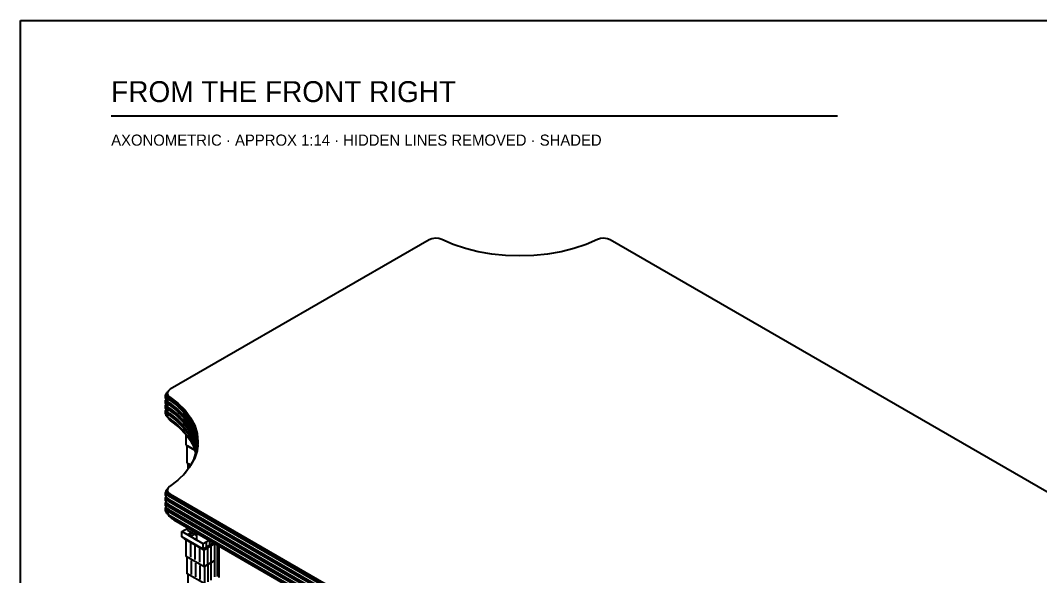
# Model space of a CAD drawing. Header units: inches. Extents: x 0.3 to 16.2, y 0.3 to 11.4.
# Drawn here: x 0.315 to 4.735, y 8.97 to 11.378 of the extents above; entities that cross this region are included whole.
import ezdxf

# ---------------------------------------------------------------- set-up
doc = ezdxf.new("R2010")
doc.units = ezdxf.units.IN
doc.header["$LTSCALE"] = 0.009843
doc.header["$MEASUREMENT"] = 0
doc.layers.add('GEOMETRY', color=7, linetype='Continuous')
doc.layers.add('TEXT', color=7, linetype='Continuous')

msp = doc.modelspace()

# ---------------------------------------------------------------- linework, layer by layer
at = {"layer": 'GEOMETRY'}
for p, q in [((0.7087, 10.9646), (3.8583, 10.9646)), ((2.0996, 10.4311), (2.087, 10.4264)), ((2.1146, 10.4331), (2.0996, 10.4311)), ((2.1295, 10.4319), (2.1146, 10.4331)), ((2.1429, 10.4276), (2.1295, 10.4319)), ((2.8307, 10.4319), (2.8173, 10.4276)), ((2.8457, 10.4331), (2.8307, 10.4319)), ((2.8606, 10.4311), (2.8457, 10.4331)), ((2.8732, 10.4264), (2.8606, 10.4311)), ((2.087, 10.4264), (0.9638, 9.778)), ((2.1917, 10.4063), (2.1429, 10.4276)), ((2.2445, 10.3886), (2.1917, 10.4063)), ((2.3004, 10.3744), (2.2445, 10.3886)), ((2.7157, 10.3886), (2.6594, 10.3744)), ((2.7685, 10.4063), (2.7157, 10.3886)), ((2.8173, 10.4276), (2.7685, 10.4063)), ((7.6469, 7.6701), (2.8732, 10.4264)), ((2.3591, 10.3646), (2.3004, 10.3744)), ((2.4189, 10.3583), (2.3591, 10.3646)), ((2.4799, 10.3563), (2.4189, 10.3583)), ((2.5409, 10.3583), (2.4799, 10.3563)), ((2.6012, 10.3646), (2.5409, 10.3583)), ((2.6594, 10.3744), (2.6012, 10.3646)), ((0.9567, 9.7697), (0.948, 9.7622)), ((0.9551, 9.7705), (0.952, 9.7618)), ((0.9638, 9.778), (0.9551, 9.7705)), ((0.948, 9.7622), (0.9449, 9.7535)), ((0.9449, 9.7535), (0.9472, 9.7449)), ((0.9449, 9.7535), (0.9472, 9.7449)), ((0.9449, 9.7394), (0.9449, 9.7535)), ((0.948, 9.7398), (0.9449, 9.7311)), ((0.9449, 9.7394), (0.9472, 9.7307)), ((0.9449, 9.7311), (0.9472, 9.7224)), ((0.9449, 9.7311), (0.9472, 9.7224)), ((0.9449, 9.7169), (0.9449, 9.7311)), ((0.9472, 9.7307), (0.9472, 9.7449)), ((0.9472, 9.7449), (0.9547, 9.737)), ((0.9472, 9.7449), (0.9547, 9.737)), ((0.9472, 9.7307), (0.9547, 9.7232)), ((0.9539, 9.7445), (0.9504, 9.7417)), ((0.9524, 9.7602), (0.9512, 9.7579)), ((0.9512, 9.7579), (0.9535, 9.7488)), ((0.9512, 9.7579), (0.9535, 9.7488)), ((0.9512, 9.7535), (0.9512, 9.7579)), ((0.9512, 9.7535), (0.9535, 9.7449)), ((0.9547, 9.748), (0.9512, 9.7394)), ((0.9547, 9.7256), (0.9512, 9.7169)), ((0.952, 9.7618), (0.9539, 9.7531)), ((0.952, 9.7618), (0.9539, 9.7531)), ((0.952, 9.7579), (0.952, 9.7618)), ((0.952, 9.7579), (0.9539, 9.7488)), ((0.9547, 9.7437), (0.9528, 9.739)), ((0.9528, 9.7248), (0.9535, 9.7224)), ((0.9535, 9.7449), (0.9535, 9.7488)), ((0.9535, 9.7488), (0.961, 9.7413)), ((0.9535, 9.7488), (0.961, 9.7413)), ((0.9535, 9.7449), (0.961, 9.737)), ((0.9535, 9.7307), (0.9547, 9.7295)), ((0.9535, 9.7307), (0.9547, 9.7295)), ((0.9535, 9.7264), (0.9547, 9.7252)), ((0.9535, 9.7224), (0.9535, 9.7264)), ((0.9535, 9.7264), (0.9547, 9.7252)), ((0.9535, 9.7264), (0.9547, 9.7252)), ((0.9539, 9.7488), (0.9539, 9.7531)), ((0.9539, 9.7531), (0.9614, 9.7457)), ((0.9539, 9.7531), (0.9614, 9.7457)), ((0.9539, 9.7488), (0.9614, 9.7413)), ((0.9547, 9.737), (0.9917, 9.7091)), ((0.9547, 9.737), (0.9917, 9.7091)), ((0.9547, 9.7232), (0.9547, 9.737)), ((0.9567, 9.7472), (0.9559, 9.7465)), ((0.9571, 9.7457), (0.9567, 9.7457)), ((0.961, 9.7413), (0.9976, 9.713)), ((0.961, 9.7413), (0.9976, 9.713)), ((0.961, 9.737), (0.961, 9.7413)), ((0.961, 9.737), (0.9976, 9.7091)), ((0.9614, 9.7457), (0.9984, 9.7173)), ((0.9614, 9.7457), (0.9984, 9.7173)), ((0.9614, 9.7413), (0.9614, 9.7457)), ((0.9614, 9.7413), (0.9984, 9.713)), ((0.9634, 9.7327), (0.9618, 9.7315)), ((0.9654, 9.7339), (0.9634, 9.7327)), ((0.9685, 9.7315), (0.9634, 9.7287)), ((0.9685, 9.7315), (0.965, 9.7291)), ((0.9685, 9.7358), (0.9685, 9.7358)), ((0.9717, 9.7335), (0.9717, 9.7335)), ((0.972, 9.7335), (0.9717, 9.7331)), ((0.948, 9.7173), (0.9449, 9.7087)), ((0.9449, 9.7169), (0.9472, 9.7083)), ((0.9449, 9.7087), (0.9472, 9.7)), ((0.9449, 9.7087), (0.9472, 9.7)), ((0.9449, 9.6945), (0.9449, 9.7087)), ((0.948, 9.6949), (0.9449, 9.6862)), ((0.9449, 9.6945), (0.9472, 9.6858)), ((0.9449, 9.6862), (0.9472, 9.6772)), ((0.9449, 9.6862), (0.9472, 9.6772)), ((0.9449, 9.672), (0.9449, 9.6862)), ((0.9472, 9.7083), (0.9472, 9.7224)), ((0.9472, 9.7224), (0.9547, 9.7146)), ((0.9472, 9.7224), (0.9547, 9.7146)), ((0.9472, 9.7083), (0.9547, 9.7004)), ((0.9472, 9.6858), (0.9472, 9.7)), ((0.9472, 9.7), (0.9547, 9.6921)), ((0.9472, 9.7), (0.9547, 9.6921)), ((0.9472, 9.6858), (0.9547, 9.678)), ((0.9539, 9.722), (0.9504, 9.7189)), ((0.9539, 9.6996), (0.9504, 9.6965)), ((0.9547, 9.7031), (0.9512, 9.6945)), ((0.9547, 9.6807), (0.9512, 9.672)), ((0.9547, 9.7213), (0.9528, 9.7165)), ((0.9528, 9.7024), (0.9535, 9.6996)), ((0.9547, 9.6988), (0.9528, 9.6941)), ((0.9528, 9.6799), (0.9535, 9.6772)), ((0.9535, 9.7224), (0.961, 9.7146)), ((0.9535, 9.7083), (0.9547, 9.7071)), ((0.9535, 9.7083), (0.9547, 9.7071)), ((0.9535, 9.7039), (0.9547, 9.7028)), ((0.9535, 9.6996), (0.9535, 9.7039)), ((0.9535, 9.7039), (0.9547, 9.7028)), ((0.9535, 9.7039), (0.9547, 9.7028)), ((0.9535, 9.6996), (0.961, 9.6921)), ((0.9535, 9.6858), (0.9547, 9.6846)), ((0.9535, 9.6858), (0.9547, 9.6846)), ((0.9535, 9.6815), (0.9547, 9.6803)), ((0.9535, 9.6772), (0.9535, 9.6815)), ((0.9535, 9.6815), (0.9547, 9.6803)), ((0.9535, 9.6815), (0.9547, 9.6803)), ((0.9547, 9.7232), (0.9917, 9.6949)), ((0.9547, 9.7146), (0.9917, 9.6866)), ((0.9547, 9.7146), (0.9917, 9.6866)), ((0.9547, 9.7004), (0.9547, 9.7146)), ((0.9547, 9.7004), (0.9917, 9.6724)), ((0.9547, 9.6921), (0.9917, 9.6642)), ((0.9547, 9.6921), (0.9917, 9.6642)), ((0.9547, 9.678), (0.9547, 9.6921)), ((0.961, 9.7189), (0.9976, 9.6906)), ((0.961, 9.7189), (0.9976, 9.6906)), ((0.961, 9.7189), (0.9976, 9.6906)), ((0.961, 9.7146), (0.961, 9.7189)), ((0.961, 9.7146), (0.9976, 9.6866)), ((0.961, 9.6965), (0.9976, 9.6681)), ((0.961, 9.6965), (0.9976, 9.6681)), ((0.961, 9.6965), (0.9976, 9.6681)), ((0.961, 9.6921), (0.961, 9.6965)), ((0.961, 9.6921), (0.9976, 9.6638)), ((0.9634, 9.7102), (0.9618, 9.7091)), ((0.9634, 9.6878), (0.9618, 9.6866)), ((0.9654, 9.7114), (0.9634, 9.7102)), ((0.9685, 9.7091), (0.9634, 9.7063)), ((0.9654, 9.689), (0.9634, 9.6878)), ((0.9685, 9.7091), (0.965, 9.7067)), ((0.9685, 9.6835), (0.9673, 9.6827)), ((0.9709, 9.6846), (0.9685, 9.6835)), ((0.9819, 9.7213), (0.9787, 9.7193)), ((0.9819, 9.6984), (0.9787, 9.6965)), ((0.985, 9.7185), (0.9819, 9.7165)), ((0.9854, 9.7185), (0.9819, 9.7165)), ((0.9874, 9.6945), (0.9839, 9.6925)), ((0.9854, 9.7232), (0.985, 9.7228)), ((0.9886, 9.7205), (0.9882, 9.7205)), ((0.9886, 9.7205), (0.9886, 9.7205)), ((0.9917, 9.7091), (1.0228, 9.6787)), ((0.9917, 9.7091), (1.0228, 9.6787)), ((0.9917, 9.6949), (1.0228, 9.6646)), ((0.9917, 9.6866), (1.0228, 9.6559)), ((0.9917, 9.6866), (1.0228, 9.6559)), ((0.9984, 9.7083), (0.9949, 9.7059)), ((0.9996, 9.6846), (0.9961, 9.6827)), ((0.9976, 9.713), (1.0287, 9.6827)), ((0.9976, 9.713), (1.0287, 9.6827)), ((0.9976, 9.7091), (1.0287, 9.6783)), ((0.9976, 9.6906), (1.0228, 9.6657)), ((0.9976, 9.6906), (1.0228, 9.6657)), ((0.9976, 9.6906), (1.0228, 9.6657)), ((0.9976, 9.6866), (1.0287, 9.6559)), ((0.9984, 9.7173), (1.0291, 9.687)), ((0.9984, 9.7173), (1.0291, 9.687)), ((0.9984, 9.713), (1.0291, 9.6827)), ((1.0031, 9.7035), (0.9996, 9.7016)), ((1.0016, 9.7098), (1.0012, 9.7098)), ((1.0063, 9.7051), (1.0059, 9.7051)), ((1.0142, 9.6929), (1.0106, 9.6909)), ((1.0169, 9.6945), (1.0165, 9.6945)), ((1.0287, 9.6827), (1.0528, 9.6504)), ((1.0287, 9.6827), (1.0528, 9.6504)), ((1.0291, 9.687), (1.0531, 9.6547)), ((1.0291, 9.687), (1.0531, 9.6547)), ((1.0291, 9.6827), (1.0531, 9.6504)), ((0.9449, 9.672), (0.9472, 9.6634)), ((0.9472, 9.6634), (0.9472, 9.6772)), ((0.9472, 9.6772), (0.9547, 9.6697)), ((0.9472, 9.6772), (0.9547, 9.6697)), ((0.9472, 9.6634), (0.9547, 9.6555)), ((0.9535, 9.6772), (0.961, 9.6697)), ((0.9535, 9.6634), (0.9547, 9.6618)), ((0.9535, 9.6634), (0.9547, 9.6618)), ((0.9535, 9.6591), (0.9547, 9.6579)), ((0.9547, 9.678), (0.9917, 9.65)), ((0.9547, 9.6697), (0.9917, 9.6413)), ((0.9547, 9.6697), (0.9917, 9.6413)), ((0.9547, 9.6555), (0.9547, 9.6697)), ((0.9547, 9.6555), (0.9917, 9.6276)), ((0.9583, 9.6724), (0.9563, 9.6677)), ((0.9575, 9.6535), (0.9587, 9.6492)), ((0.9587, 9.6492), (0.9587, 9.6528)), ((0.9587, 9.6492), (0.9661, 9.6413)), ((0.9598, 9.6764), (0.9594, 9.6752)), ((0.961, 9.674), (0.9976, 9.6457)), ((0.961, 9.674), (0.9976, 9.6457)), ((0.961, 9.674), (0.9976, 9.6457)), ((0.961, 9.6697), (0.961, 9.674)), ((0.961, 9.6697), (0.9976, 9.6413)), ((0.961, 9.6512), (0.9976, 9.6232)), ((0.9661, 9.6413), (0.9661, 9.6469)), ((0.9661, 9.6413), (1.0024, 9.6134)), ((0.9701, 9.6626), (0.9681, 9.6579)), ((0.9717, 9.6661), (0.9717, 9.6657)), ((0.9803, 9.6732), (0.9799, 9.6732)), ((0.9831, 9.6752), (0.9803, 9.6732)), ((0.9917, 9.6724), (1.0228, 9.6421)), ((0.9917, 9.6642), (1.0228, 9.6335)), ((0.9917, 9.6642), (1.0228, 9.6335)), ((0.9917, 9.65), (1.0228, 9.6197)), ((0.9917, 9.6413), (1.0228, 9.611)), ((0.9917, 9.6413), (1.0228, 9.611)), ((0.9976, 9.6681), (1.0228, 9.6433)), ((0.9976, 9.6681), (1.0228, 9.6433)), ((0.9976, 9.6681), (1.0228, 9.6433)), ((0.9976, 9.6638), (1.0287, 9.6335)), ((0.9976, 9.6457), (1.0228, 9.6209)), ((0.9976, 9.6457), (1.0228, 9.6209)), ((0.9976, 9.6457), (1.0228, 9.6209)), ((0.9976, 9.6413), (1.0287, 9.611)), ((1.0004, 9.6374), (1.0004, 9.639)), ((1.0004, 9.6374), (1.0012, 9.6323)), ((1.002, 9.6319), (1.002, 9.6374)), ((1.0039, 9.6567), (1.0024, 9.6535)), ((1.0043, 9.6575), (1.0039, 9.6567)), ((1.0177, 9.6669), (1.0142, 9.665)), ((1.015, 9.6417), (1.015, 9.6484)), ((1.022, 9.6441), (1.0228, 9.6437)), ((1.022, 9.6441), (1.0228, 9.6437)), ((1.0228, 9.6787), (1.0476, 9.6461)), ((1.0228, 9.6787), (1.0476, 9.6461)), ((1.0228, 9.6646), (1.0476, 9.6323)), ((1.0287, 9.6563), (1.0228, 9.6531)), ((1.0228, 9.6559), (1.0476, 9.6236)), ((1.0228, 9.6559), (1.0476, 9.6236)), ((1.0228, 9.6421), (1.0476, 9.6098)), ((1.0315, 9.6748), (1.0276, 9.6724)), ((1.0276, 9.6366), (1.0287, 9.6283)), ((1.0276, 9.6366), (1.0287, 9.6283)), ((1.0276, 9.6252), (1.0276, 9.6366)), ((1.0287, 9.6783), (1.0528, 9.6461)), ((1.0287, 9.6559), (1.0528, 9.6236)), ((1.035, 9.6476), (1.0311, 9.6445)), ((1.0339, 9.6764), (1.0335, 9.676)), ((1.0402, 9.663), (1.0366, 9.661)), ((1.0425, 9.6646), (1.0425, 9.6642)), ((1.0461, 9.6551), (1.0425, 9.6531)), ((1.0476, 9.6461), (1.0657, 9.6126)), ((1.0476, 9.6461), (1.0657, 9.6126)), ((1.0476, 9.6323), (1.0476, 9.6461)), ((1.0484, 9.6567), (1.0484, 9.6563)), ((1.0594, 9.6429), (1.0516, 9.6386)), ((1.0528, 9.6504), (1.0705, 9.6165)), ((1.0528, 9.6504), (1.0705, 9.6165)), ((1.0528, 9.6461), (1.0528, 9.6504)), ((1.0528, 9.6461), (1.0705, 9.6122)), ((1.0531, 9.6547), (1.0709, 9.6209)), ((1.0531, 9.6547), (1.0709, 9.6209)), ((1.0531, 9.6504), (1.0531, 9.6547)), ((1.0531, 9.6504), (1.0709, 9.6165)), ((1.063, 9.6358), (1.0583, 9.6319)), ((0.9772, 9.6331), (1.013, 9.6047)), ((0.9917, 9.6276), (1.0228, 9.5969)), ((0.9976, 9.6232), (1.0228, 9.598)), ((1.0024, 9.6134), (1.0331, 9.5827)), ((1.0087, 9.6327), (1.0228, 9.6201)), ((1.0087, 9.6327), (1.0228, 9.6201)), ((1.0087, 9.6252), (1.0087, 9.6327)), ((1.022, 9.6217), (1.0228, 9.6213)), ((1.0228, 9.6335), (1.0476, 9.6012)), ((1.0228, 9.6335), (1.0476, 9.6012)), ((1.0228, 9.6197), (1.0476, 9.587)), ((1.0228, 9.611), (1.0476, 9.5787)), ((1.0228, 9.611), (1.0476, 9.5787)), ((1.0228, 9.6087), (1.0449, 9.5898)), ((1.0228, 9.5969), (1.0476, 9.5646)), ((1.0287, 9.6335), (1.0528, 9.6012)), ((1.0287, 9.626), (1.0287, 9.6283)), ((1.0287, 9.6283), (1.035, 9.6205)), ((1.0287, 9.6283), (1.035, 9.6205)), ((1.0287, 9.611), (1.0528, 9.5787)), ((1.0343, 9.5965), (1.0343, 9.5992)), ((1.035, 9.6205), (1.0484, 9.6083)), ((1.035, 9.6205), (1.0484, 9.6083)), ((1.035, 9.6177), (1.035, 9.6205)), ((1.0402, 9.6339), (1.05, 9.628)), ((1.0402, 9.6339), (1.05, 9.628)), ((1.0445, 9.6346), (1.0417, 9.6331)), ((1.0476, 9.6323), (1.0657, 9.5984)), ((1.0476, 9.6236), (1.0657, 9.5902)), ((1.0476, 9.6236), (1.0657, 9.5902)), ((1.0476, 9.6098), (1.0476, 9.6236)), ((1.0476, 9.6098), (1.0657, 9.576)), ((1.0476, 9.6012), (1.0657, 9.5673)), ((1.0476, 9.6012), (1.0657, 9.5673)), ((1.0476, 9.587), (1.0476, 9.6012)), ((1.0476, 9.598), (1.0657, 9.5776)), ((1.0476, 9.598), (1.0657, 9.5776)), ((1.0476, 9.5976), (1.0598, 9.5866)), ((1.0528, 9.6236), (1.0657, 9.5996)), ((1.0528, 9.6012), (1.0657, 9.5768)), ((1.0543, 9.613), (1.0543, 9.6197)), ((1.0543, 9.613), (1.0547, 9.6106)), ((1.0551, 9.6181), (1.0555, 9.6161)), ((1.0551, 9.6181), (1.0555, 9.6161)), ((1.0555, 9.6161), (1.061, 9.6087)), ((1.0555, 9.6161), (1.061, 9.6087)), ((1.0583, 9.6319), (1.0567, 9.6291)), ((1.0661, 9.6303), (1.0587, 9.626)), ((1.0606, 9.622), (1.0732, 9.6146)), ((1.0606, 9.622), (1.0732, 9.6146)), ((1.0606, 9.5996), (1.061, 9.5992)), ((1.061, 9.5972), (1.061, 9.6087)), ((1.061, 9.5972), (1.0681, 9.5906)), ((1.063, 9.5953), (1.0697, 9.589)), ((1.063, 9.5953), (1.0697, 9.589)), ((1.0657, 9.6126), (1.0764, 9.5776)), ((1.0657, 9.6126), (1.0764, 9.5776)), ((1.0657, 9.6079), (1.0705, 9.5984)), ((1.0657, 9.6079), (1.0705, 9.5984)), ((1.0657, 9.5984), (1.0764, 9.5638)), ((1.0693, 9.6004), (1.0807, 9.5894)), ((1.0693, 9.6004), (1.0807, 9.5894)), ((1.0705, 9.6165), (1.0811, 9.5819)), ((1.0705, 9.6165), (1.0811, 9.5819)), ((1.0705, 9.6122), (1.0811, 9.5776)), ((1.0705, 9.5984), (1.0811, 9.5634)), ((1.0705, 9.5984), (1.0811, 9.5634)), ((1.0705, 9.5941), (1.0811, 9.5594)), ((1.0705, 9.5941), (1.0811, 9.5594)), ((1.0705, 9.5941), (1.0811, 9.5594)), ((1.0709, 9.6209), (1.0815, 9.5862)), ((1.0709, 9.6209), (1.0815, 9.5862)), ((1.0709, 9.6165), (1.0815, 9.5819)), ((1.0732, 9.5969), (1.0732, 9.6146)), ((1.076, 9.5937), (1.0787, 9.5953)), ((1.078, 9.5949), (1.0787, 9.5953)), ((1.078, 9.5949), (1.0787, 9.5953)), ((1.078, 9.5917), (1.078, 9.5949)), ((1.0331, 9.5827), (1.0571, 9.5504)), ((1.0343, 9.5354), (1.0343, 9.5807)), ((1.0449, 9.5898), (1.0484, 9.5858)), ((1.0476, 9.587), (1.0657, 9.5535)), ((1.0476, 9.5787), (1.0657, 9.5449)), ((1.0476, 9.5787), (1.0657, 9.5449)), ((1.0476, 9.5646), (1.0476, 9.5787)), ((1.0476, 9.5756), (1.0665, 9.55)), ((1.0476, 9.5756), (1.0665, 9.55)), ((1.0476, 9.5646), (1.0657, 9.5311)), ((1.0528, 9.5787), (1.0657, 9.5543)), ((1.0571, 9.5602), (1.0744, 9.5264)), ((1.0571, 9.5602), (1.0744, 9.5264)), ((1.0657, 9.5902), (1.0764, 9.5551)), ((1.0657, 9.5902), (1.0764, 9.5551)), ((1.0657, 9.5854), (1.0705, 9.5756)), ((1.0657, 9.5854), (1.0705, 9.5756)), ((1.0657, 9.576), (1.0764, 9.5409)), ((1.0657, 9.5673), (1.0764, 9.5327)), ((1.0657, 9.5673), (1.0764, 9.5327)), ((1.0657, 9.5665), (1.0701, 9.5614)), ((1.0657, 9.563), (1.0705, 9.5531)), ((1.0657, 9.563), (1.0705, 9.5531)), ((1.0657, 9.5535), (1.0764, 9.5185)), ((1.0665, 9.55), (1.0669, 9.5488)), ((1.0665, 9.55), (1.0669, 9.5488)), ((1.0665, 9.5417), (1.0665, 9.55)), ((1.0693, 9.578), (1.0697, 9.5776)), ((1.0697, 9.5776), (1.0843, 9.5602)), ((1.0705, 9.5756), (1.0811, 9.5409)), ((1.0705, 9.5756), (1.0811, 9.5409)), ((1.0705, 9.5717), (1.0811, 9.537)), ((1.0705, 9.5717), (1.0811, 9.537)), ((1.0705, 9.5717), (1.0811, 9.537)), ((1.0705, 9.5531), (1.0811, 9.5185)), ((1.0705, 9.5531), (1.0811, 9.5185)), ((1.0705, 9.5492), (1.0811, 9.5142)), ((1.0705, 9.5492), (1.0811, 9.5142)), ((1.0705, 9.5492), (1.0811, 9.5142)), ((1.0717, 9.5709), (1.0748, 9.5673)), ((1.0717, 9.5709), (1.0748, 9.5673)), ((1.0744, 9.5843), (1.0827, 9.5764)), ((1.0748, 9.5827), (1.0831, 9.5728)), ((1.0748, 9.5827), (1.0831, 9.5728)), ((1.0748, 9.5673), (1.085, 9.5508)), ((1.0748, 9.5673), (1.085, 9.5508)), ((1.0748, 9.5559), (1.0843, 9.5413)), ((1.0764, 9.5776), (1.0799, 9.5425)), ((1.0764, 9.5776), (1.0799, 9.5425)), ((1.0764, 9.5709), (1.0811, 9.5551)), ((1.0764, 9.5638), (1.0799, 9.5283)), ((1.0764, 9.5551), (1.0799, 9.5201)), ((1.0764, 9.5551), (1.0799, 9.5201)), ((1.0764, 9.5484), (1.0811, 9.5327)), ((1.0807, 9.576), (1.0807, 9.5783)), ((1.0807, 9.5756), (1.0807, 9.578)), ((1.0807, 9.5583), (1.0807, 9.5646)), ((1.0807, 9.5575), (1.0807, 9.5642)), ((1.0811, 9.5819), (1.0846, 9.5465)), ((1.0811, 9.5819), (1.0846, 9.5465)), ((1.0811, 9.5776), (1.0846, 9.5425)), ((1.0811, 9.5634), (1.0846, 9.5283)), ((1.0811, 9.5634), (1.0846, 9.5283)), ((1.0811, 9.5594), (1.0835, 9.5358)), ((1.0811, 9.5594), (1.0835, 9.5358)), ((1.0811, 9.5594), (1.0835, 9.5358)), ((1.0811, 9.5551), (1.0835, 9.5339)), ((1.0815, 9.5862), (1.085, 9.5508)), ((1.0815, 9.5862), (1.085, 9.5508)), ((1.0815, 9.5819), (1.085, 9.5465)), ((1.085, 9.5508), (1.0815, 9.5157)), ((1.085, 9.5465), (1.085, 9.5508)), ((1.0343, 9.5354), (1.0709, 9.5142)), ((1.0382, 9.5343), (1.0705, 9.5157)), ((1.0382, 9.5343), (1.0705, 9.5157)), ((1.0382, 9.4579), (1.0382, 9.5343)), ((1.0657, 9.5449), (1.0764, 9.5102)), ((1.0657, 9.5449), (1.0764, 9.5102)), ((1.0657, 9.5406), (1.0705, 9.5307)), ((1.0657, 9.5406), (1.0705, 9.5307)), ((1.0657, 9.5311), (1.0764, 9.4961)), ((1.0764, 9.5071), (1.0657, 9.4724)), ((1.0665, 9.5417), (1.0807, 9.513)), ((1.0705, 9.5307), (1.0783, 9.5051)), ((1.0705, 9.5307), (1.0783, 9.5051)), ((1.0705, 9.5264), (1.078, 9.5031)), ((1.0811, 9.5114), (1.0705, 9.4768)), ((1.0815, 9.5157), (1.0709, 9.4811)), ((1.074, 9.5173), (1.0744, 9.5165)), ((1.0744, 9.5264), (1.0795, 9.5094)), ((1.0744, 9.5264), (1.0795, 9.5094)), ((1.0744, 9.5165), (1.0783, 9.5047)), ((1.0799, 9.5425), (1.0764, 9.5071)), ((1.0764, 9.5409), (1.0799, 9.5059)), ((1.0764, 9.5327), (1.0791, 9.5071)), ((1.0764, 9.5327), (1.0791, 9.5071)), ((1.0764, 9.5303), (1.0835, 9.5165)), ((1.0764, 9.5303), (1.0835, 9.5165)), ((1.0764, 9.526), (1.0811, 9.5102)), ((1.0764, 9.5185), (1.078, 9.5035)), ((1.0764, 9.5102), (1.0772, 9.5016)), ((1.0764, 9.5102), (1.0772, 9.5016)), ((1.0799, 9.5201), (1.0787, 9.5059)), ((1.0795, 9.5102), (1.0815, 9.5091)), ((1.0795, 9.5102), (1.0815, 9.5091)), ((1.0799, 9.5283), (1.0799, 9.5425)), ((1.0799, 9.5059), (1.0799, 9.5201)), ((1.0799, 9.5091), (1.0807, 9.5087)), ((1.0807, 9.522), (1.0807, 9.5469)), ((1.0807, 9.5217), (1.0807, 9.5465)), ((1.0807, 9.5087), (1.0807, 9.5138)), ((1.0846, 9.5465), (1.0811, 9.5114)), ((1.0811, 9.5409), (1.0827, 9.5268)), ((1.0811, 9.5409), (1.0827, 9.5268)), ((1.0811, 9.537), (1.0827, 9.5244)), ((1.0811, 9.537), (1.0827, 9.5244)), ((1.0811, 9.537), (1.0827, 9.5244)), ((1.0811, 9.5327), (1.0823, 9.5224)), ((1.0811, 9.5185), (1.0815, 9.5154)), ((1.0811, 9.5185), (1.0815, 9.5154)), ((1.0846, 9.5425), (1.0846, 9.5465)), ((1.0657, 9.4724), (1.0476, 9.4386)), ((1.0709, 9.4811), (1.0531, 9.4472)), ((1.0291, 9.415), (0.9984, 9.3843)), ((1.0476, 9.4386), (1.0228, 9.4063)), ((1.0531, 9.4472), (1.0291, 9.415)), ((1.0382, 9.4579), (1.0539, 9.4484)), ((1.0421, 9.4567), (1.0543, 9.4492)), ((1.0421, 9.4567), (1.0543, 9.4492)), ((1.0421, 9.4323), (1.0421, 9.4567)), ((0.9984, 9.3843), (0.9614, 9.3563)), ((0.9472, 9.3402), (0.9449, 9.3311)), ((0.9449, 9.3311), (0.948, 9.3224)), ((0.9449, 9.3311), (0.948, 9.3224)), ((0.9449, 9.3173), (0.9449, 9.3311)), ((0.9547, 9.3476), (0.9472, 9.3402)), ((0.9535, 9.3441), (0.9512, 9.3354)), ((0.9512, 9.3354), (0.9547, 9.3268)), ((0.9512, 9.3354), (0.9547, 9.3268)), ((0.9512, 9.3311), (0.9512, 9.3354)), ((0.9512, 9.3311), (0.9547, 9.3228)), ((0.9539, 9.3484), (0.952, 9.3398)), ((0.952, 9.3398), (0.9551, 9.3311)), ((0.952, 9.3398), (0.9551, 9.3311)), ((0.952, 9.3354), (0.952, 9.3398)), ((0.952, 9.3354), (0.9551, 9.3268)), ((0.9535, 9.326), (0.952, 9.3193)), ((0.9571, 9.3295), (0.9535, 9.326)), ((0.9614, 9.3563), (0.9539, 9.3484)), ((0.9547, 9.3228), (0.9547, 9.3268)), ((0.9547, 9.3268), (0.9634, 9.3197)), ((0.9547, 9.3268), (0.9634, 9.3197)), ((0.9559, 9.3264), (0.9547, 9.3252)), ((0.9551, 9.3268), (0.9551, 9.3311)), ((0.9551, 9.3311), (0.9638, 9.324)), ((0.9551, 9.3311), (0.9638, 9.324)), ((0.9551, 9.3268), (0.9638, 9.3197)), ((0.9449, 9.3173), (0.948, 9.3087)), ((0.9461, 9.3138), (0.9449, 9.3087)), ((0.9449, 9.3087), (0.948, 9.3)), ((0.9449, 9.3087), (0.948, 9.3)), ((0.9449, 9.2945), (0.9449, 9.3087)), ((0.9449, 9.2945), (0.948, 9.2862)), ((0.9461, 9.2913), (0.9449, 9.2862)), ((0.9449, 9.2862), (0.948, 9.2776)), ((0.9449, 9.2862), (0.948, 9.2776)), ((0.9449, 9.272), (0.9449, 9.2862)), ((0.948, 9.3185), (0.9472, 9.3173)), ((0.948, 9.2961), (0.9472, 9.2949)), ((0.948, 9.3087), (0.948, 9.3224)), ((0.948, 9.3224), (0.9567, 9.3154)), ((0.948, 9.3224), (0.9567, 9.3154)), ((0.948, 9.3087), (0.9567, 9.3012)), ((0.948, 9.2862), (0.948, 9.3)), ((0.948, 9.3), (0.9567, 9.2929)), ((0.948, 9.3), (0.9567, 9.2929)), ((0.948, 9.2862), (0.9567, 9.2787)), ((0.9547, 9.3252), (0.9504, 9.3209)), ((0.9547, 9.3028), (0.9504, 9.2984)), ((0.9535, 9.3035), (0.952, 9.2969)), ((0.9535, 9.3217), (0.9528, 9.3185)), ((0.9535, 9.2992), (0.9528, 9.2961)), ((0.9531, 9.3043), (0.9547, 9.3)), ((0.9531, 9.2819), (0.9547, 9.2776)), ((0.9547, 9.3228), (0.9535, 9.3217)), ((0.9539, 9.3039), (0.9535, 9.3035)), ((0.9547, 9.3004), (0.9535, 9.2992)), ((0.9547, 9.3228), (0.9634, 9.3154)), ((0.9547, 9.3), (0.9547, 9.3043)), ((0.9559, 9.3035), (0.9547, 9.3028)), ((0.9547, 9.3), (0.9634, 9.2929)), ((0.9547, 9.2776), (0.9547, 9.2819)), ((0.9571, 9.3252), (0.9567, 9.3252)), ((0.9567, 9.3154), (5.7374, 6.5551)), ((0.9567, 9.3154), (5.7374, 6.5551)), ((0.9567, 9.3028), (0.9634, 9.2972)), ((0.9567, 9.3028), (0.9634, 9.2972)), ((0.9567, 9.3028), (0.9634, 9.2972)), ((0.9567, 9.3012), (5.7374, 6.5413)), ((0.9567, 9.2929), (5.7374, 6.5327)), ((0.9567, 9.2929), (5.7374, 6.5327)), ((0.9654, 9.3142), (0.961, 9.311)), ((0.9654, 9.2917), (0.961, 9.2886)), ((0.9634, 9.3197), (5.7374, 6.5634)), ((0.9634, 9.3197), (5.7374, 6.5634)), ((0.9634, 9.3154), (5.7374, 6.5591)), ((0.9634, 9.2972), (5.7374, 6.5409)), ((0.9634, 9.2972), (5.7374, 6.5409)), ((0.9634, 9.2972), (5.7374, 6.5409)), ((0.9634, 9.2929), (5.7374, 6.5366)), ((0.9638, 9.324), (5.7374, 6.5677)), ((0.9638, 9.324), (5.7374, 6.5677)), ((0.9638, 9.3197), (5.7374, 6.5634)), ((0.9681, 9.3126), (0.965, 9.3106)), ((0.9681, 9.2902), (0.965, 9.2882)), ((0.9685, 9.3126), (0.9654, 9.3102)), ((0.9685, 9.2902), (0.9654, 9.2878)), ((0.9685, 9.3169), (0.9685, 9.3169)), ((0.9713, 9.3154), (0.9713, 9.315)), ((0.9717, 9.315), (0.9717, 9.315)), ((0.9819, 9.3047), (0.9791, 9.3024)), ((0.9819, 9.2823), (0.9791, 9.2799)), ((0.985, 9.3031), (0.9819, 9.3008)), ((0.985, 9.3028), (0.9823, 9.3008)), ((0.9854, 9.3071), (0.985, 9.3071)), ((0.9886, 9.3055), (0.9882, 9.3051)), ((0.9882, 9.3055), (0.9882, 9.3055)), ((0.9917, 9.3083), (0.9913, 9.3079)), ((0.9976, 9.2945), (0.9957, 9.2929)), ((0.9984, 9.2953), (0.9976, 9.2945)), ((1.0016, 9.298), (1.0012, 9.2976)), ((1.0024, 9.2902), (1.0016, 9.2894)), ((1.0039, 9.2917), (1.0024, 9.2902)), ((1.0071, 9.2949), (1.0067, 9.2945)), ((1.0169, 9.2846), (1.013, 9.2807)), ((1.0197, 9.2874), (1.0193, 9.2874)), ((0.9449, 9.272), (0.948, 9.2634)), ((0.9461, 9.2689), (0.9449, 9.2638)), ((0.9449, 9.2638), (0.948, 9.2551)), ((0.9449, 9.2638), (0.948, 9.2551)), ((0.9449, 9.2496), (0.9449, 9.2638)), ((0.9449, 9.2496), (0.948, 9.2409)), ((0.948, 9.2736), (0.9472, 9.2724)), ((0.948, 9.2634), (0.948, 9.2776)), ((0.948, 9.2776), (0.9567, 9.2701)), ((0.948, 9.2776), (0.9567, 9.2701)), ((0.948, 9.2634), (0.9567, 9.2563)), ((0.948, 9.2409), (0.948, 9.2551)), ((0.948, 9.2551), (0.9567, 9.2476)), ((0.948, 9.2551), (0.9567, 9.2476)), ((0.948, 9.2409), (0.9567, 9.2339)), ((0.9547, 9.2803), (0.9504, 9.2756)), ((0.9535, 9.2811), (0.952, 9.2744)), ((0.9535, 9.2587), (0.952, 9.252)), ((0.9535, 9.2768), (0.9528, 9.2736)), ((0.9531, 9.2594), (0.9547, 9.2551)), ((0.9539, 9.2811), (0.9535, 9.2811)), ((0.9547, 9.278), (0.9535, 9.2768)), ((0.9539, 9.2587), (0.9535, 9.2587)), ((0.9559, 9.2811), (0.9547, 9.2803)), ((0.9547, 9.2776), (0.9634, 9.2705)), ((0.9547, 9.2551), (0.9547, 9.2594)), ((0.9547, 9.2551), (0.9634, 9.248)), ((0.9587, 9.2543), (0.9563, 9.2457)), ((0.9563, 9.2457), (0.9567, 9.2445)), ((0.9563, 9.2457), (0.9567, 9.2445)), ((0.9563, 9.2398), (0.9563, 9.2457)), ((0.9567, 9.2803), (0.9634, 9.2748)), ((0.9567, 9.2803), (0.9634, 9.2748)), ((0.9567, 9.2803), (0.9634, 9.2748)), ((0.9567, 9.2787), (5.7374, 6.5189)), ((0.9567, 9.2701), (5.7374, 6.5102)), ((0.9567, 9.2701), (5.7374, 6.5102)), ((0.9567, 9.2575), (0.9634, 9.252)), ((0.9567, 9.2575), (0.9634, 9.252)), ((0.9567, 9.2575), (0.9634, 9.252)), ((0.9567, 9.2563), (5.7374, 6.4961)), ((0.9567, 9.2476), (5.7374, 6.4878)), ((0.9567, 9.2476), (5.7374, 6.4878)), ((0.9591, 9.2547), (0.9587, 9.2543)), ((0.9654, 9.2693), (0.961, 9.2661)), ((0.9634, 9.2748), (5.7374, 6.5181)), ((0.9634, 9.2748), (5.7374, 6.5181)), ((0.9634, 9.2748), (5.7374, 6.5181)), ((0.9634, 9.2705), (5.7374, 6.5142)), ((0.9634, 9.252), (5.7374, 6.4957)), ((0.9634, 9.252), (5.7374, 6.4957)), ((0.9634, 9.252), (5.7374, 6.4957)), ((0.9634, 9.248), (5.7374, 6.4917)), ((0.9713, 9.2657), (0.9681, 9.2638)), ((0.9701, 9.2445), (0.9693, 9.2406)), ((0.9846, 9.2583), (0.9819, 9.2559)), ((0.9878, 9.2787), (0.985, 9.2764)), ((1.0012, 9.2713), (0.9984, 9.2689)), ((1.0087, 9.2441), (1.0063, 9.2417)), ((1.0087, 9.2441), (1.0087, 9.2441)), ((1.0244, 9.2579), (1.0217, 9.2555)), ((1.0398, 9.2713), (1.037, 9.2689)), ((1.0429, 9.274), (1.0429, 9.2736)), ((1.0469, 9.2445), (1.0445, 9.2421)), ((1.0457, 9.2764), (1.0449, 9.2756)), ((1.05, 9.2697), (1.05, 9.2701)), ((1.05, 9.2614), (1.05, 9.2654)), ((1.05, 9.239), (1.05, 9.2429)), ((1.0622, 9.2583), (1.0594, 9.2559)), ((1.065, 9.261), (1.065, 9.261)), ((1.0807, 9.252), (1.0807, 9.252)), ((1.0807, 9.2437), (1.0807, 9.2476)), ((1.0843, 9.2457), (1.0815, 9.2433)), ((1.087, 9.2484), (1.0866, 9.2484)), ((1.087, 9.2484), (1.087, 9.2484)), ((1.087, 9.2402), (1.087, 9.2441)), ((0.9563, 9.2358), (0.9598, 9.2272)), ((0.9567, 9.235), (0.9634, 9.2295)), ((0.9567, 9.2339), (5.7374, 6.4736)), ((0.9598, 9.2272), (0.9598, 9.2319)), ((0.9598, 9.2272), (0.9685, 9.2201)), ((0.9634, 9.2295), (5.7374, 6.4732)), ((0.9681, 9.2276), (0.9685, 9.2264)), ((0.9685, 9.2201), (5.7378, 6.4665)), ((0.9717, 9.2189), (0.9803, 9.2118)), ((0.9803, 9.2118), (5.7382, 6.4646)), ((1.0004, 9.228), (1.0039, 9.2201)), ((1.0004, 9.228), (1.0039, 9.2201)), ((1.0004, 9.2228), (1.0004, 9.228)), ((1.0276, 9.2063), (1.0276, 9.211)), ((1.0327, 9.2303), (1.0303, 9.228)), ((1.0311, 9.2047), (1.0311, 9.2098)), ((1.0311, 9.2098), (1.0394, 9.2028)), ((1.0311, 9.2098), (1.0394, 9.2028)), ((1.035, 9.2335), (1.035, 9.2335)), ((1.0394, 9.1984), (1.039, 9.1984)), ((1.0394, 9.2028), (5.7421, 6.4878)), ((1.0394, 9.2028), (5.7421, 6.4878)), ((1.0394, 9.2), (1.0394, 9.2028)), ((1.0441, 9.2012), (1.0433, 9.2008)), ((1.05, 9.2248), (1.0815, 9.2063)), ((1.0543, 9.1965), (1.0555, 9.1933)), ((1.0555, 9.2157), (1.0551, 9.2134)), ((1.0563, 9.2169), (1.0555, 9.2157)), ((1.061, 9.211), (1.0602, 9.2106)), ((1.061, 9.2102), (1.061, 9.2142)), ((1.0697, 9.2315), (1.0673, 9.2291)), ((1.0807, 9.2213), (1.0807, 9.2252)), ((1.0807, 9.1988), (1.0807, 9.2028)), ((1.0815, 9.2024), (1.0807, 9.1976)), ((1.0819, 9.2063), (1.0815, 9.2055)), ((1.087, 9.2177), (1.087, 9.2217)), ((1.087, 9.1953), (1.087, 9.1992)), ((1.0878, 9.1945), (1.0878, 9.1984)), ((1.0921, 9.2185), (1.0898, 9.2161)), ((1.1063, 9.2331), (1.1039, 9.2303)), ((1.1091, 9.2358), (1.1091, 9.2358)), ((1.1677, 9.2016), (1.1677, 9.202)), ((1.1677, 9.1937), (1.1677, 9.1976)), ((1.1685, 9.1969), (1.1681, 9.1933)), ((1.1689, 9.2012), (1.1689, 9.2008)), ((1.1697, 9.1961), (1.1693, 9.1925)), ((1.1701, 9.2008), (1.1701, 9.2004)), ((1.1701, 9.2004), (1.1701, 9.2)), ((1.1705, 9.1957), (1.1709, 9.1917)), ((1.1709, 9.2), (1.1709, 9.1996)), ((1.1709, 9.2), (1.1709, 9.1996)), ((1.1713, 9.1965), (1.1709, 9.1917)), ((1.1713, 9.2043), (1.1713, 9.202)), ((1.1713, 9.202), (1.1713, 9.2039)), ((1.1713, 9.1913), (1.1713, 9.1965)), ((1.1752, 9.1976), (1.1752, 9.1972)), ((1.1764, 9.1969), (1.1764, 9.1969)), ((1.1764, 9.1969), (1.1764, 9.1965)), ((1.1772, 9.1965), (1.1772, 9.1961)), ((1.1772, 9.1965), (1.1776, 9.1961)), ((1.1772, 9.1965), (1.1776, 9.1961)), ((1.1776, 9.1961), (1.1776, 9.1961)), ((1.1783, 9.202), (1.178, 9.2004)), ((1.178, 9.2), (1.1783, 9.1992)), ((1.178, 9.2), (1.1783, 9.1992)), ((1.178, 9.2), (1.1783, 9.1992)), ((1.178, 9.1961), (1.178, 9.1957)), ((1.1783, 9.1992), (1.1783, 9.202)), ((1.015, 9.161), (1.0417, 9.1764)), ((1.1075, 9.1075), (1.015, 9.161)), ((1.1075, 9.1075), (1.015, 9.161)), ((1.015, 9.1382), (1.015, 9.161)), ((1.039, 9.1673), (1.039, 9.1776)), ((1.039, 9.1673), (1.0807, 9.1437)), ((1.039, 9.1469), (1.0657, 9.1622)), ((1.0512, 9.1398), (1.078, 9.1551)), ((1.0539, 9.1394), (1.0539, 9.1591)), ((1.0661, 9.1929), (5.7449, 6.4917)), ((1.0661, 9.1929), (5.7449, 6.4917)), ((1.0807, 9.1437), (1.0807, 9.1539)), ((1.0807, 9.1228), (1.0807, 9.1535)), ((1.0807, 9.1228), (1.0807, 9.1535)), ((1.1591, 9.1575), (1.1583, 9.1539)), ((1.1626, 9.1551), (1.1618, 9.152)), ((1.1646, 9.1543), (1.1634, 9.1512)), ((1.165, 9.1764), (1.1638, 9.1732)), ((1.1665, 9.1531), (1.1654, 9.15)), ((1.1673, 9.1528), (1.1661, 9.1492)), ((1.1681, 9.1524), (1.1669, 9.1488)), ((1.1677, 9.1748), (1.1673, 9.1701)), ((1.1673, 9.1571), (1.1673, 9.1559)), ((1.1677, 9.1713), (1.1677, 9.1752)), ((1.1677, 9.1484), (1.1677, 9.1524)), ((1.1689, 9.174), (1.1685, 9.1705)), ((1.1701, 9.1736), (1.1693, 9.1701)), ((1.1709, 9.1508), (1.1697, 9.1472)), ((1.1717, 9.1504), (1.1705, 9.1469)), ((1.1728, 9.172), (1.172, 9.1685)), ((1.174, 9.1728), (1.1728, 9.1681)), ((1.174, 9.1756), (1.174, 9.1756)), ((1.1748, 9.1933), (1.1744, 9.1898)), ((1.1752, 9.1709), (1.1748, 9.1669)), ((1.1752, 9.1705), (1.1748, 9.1669)), ((1.176, 9.1929), (1.1756, 9.189)), ((1.176, 9.1925), (1.1756, 9.189)), ((1.1764, 9.1701), (1.176, 9.1661)), ((1.1772, 9.1921), (1.1768, 9.1882)), ((1.1776, 9.1917), (1.1772, 9.1882)), ((1.1776, 9.1917), (1.1783, 9.1854)), ((1.178, 9.1917), (1.1783, 9.1882)), ((1.178, 9.1917), (1.1783, 9.1882)), ((1.1783, 9.1882), (1.178, 9.1874)), ((1.1783, 9.1854), (1.1783, 9.1882)), ((1.1815, 9.1669), (1.1811, 9.1634)), ((1.1827, 9.1933), (1.1827, 9.1929)), ((1.1827, 9.1933), (1.1827, 9.1929)), ((1.1831, 9.1886), (1.1835, 9.1854)), ((1.1831, 9.1886), (1.1835, 9.1854)), ((1.1835, 9.1854), (1.1831, 9.1846)), ((1.1835, 9.1846), (1.1835, 9.1854)), ((1.1835, 9.1618), (1.1835, 9.1657)), ((1.2146, 9.1748), (1.2146, 9.1748)), ((1.2146, 9.1748), (1.2146, 9.1748)), ((1.2146, 9.1665), (1.2146, 9.1705)), ((1.2146, 9.1665), (1.2146, 9.1705)), ((1.2268, 9.1677), (1.2268, 9.1677)), ((1.2268, 9.1594), (1.2268, 9.1634)), ((1.2362, 9.1618), (1.2362, 9.1622)), ((1.2362, 9.1539), (1.2362, 9.1579)), ((1.2484, 9.1551), (1.2484, 9.1551)), ((1.2484, 9.1469), (1.2484, 9.1508)), ((1.1075, 9.085), (1.015, 9.1382)), ((1.0268, 9.1283), (1.0268, 9.1315)), ((1.1098, 9.0807), (1.0268, 9.1283)), ((1.0343, 9.0535), (1.0343, 9.1244)), ((1.0539, 9.1449), (1.048, 9.1417)), ((1.0539, 9.1394), (1.0807, 9.1236)), ((1.0539, 9.0508), (1.0539, 9.1102)), ((1.0807, 9.1437), (1.0807, 9.1437)), ((1.1343, 9.1228), (1.1075, 9.1075)), ((1.1343, 9.1228), (1.1075, 9.1075)), ((1.1535, 9.1118), (1.1075, 9.085)), ((1.1075, 9.085), (1.1075, 9.1075)), ((1.1587, 9.1087), (1.1098, 9.0807)), ((1.122, 9.0933), (1.122, 9.1157)), ((1.1366, 9.102), (1.1366, 9.1217)), ((1.1437, 9.1004), (1.1437, 9.1059)), ((1.1512, 9.1102), (1.1512, 9.113)), ((1.1587, 9.035), (1.1587, 9.1087)), ((1.174, 9.1476), (1.1736, 9.1453)), ((1.1744, 9.1488), (1.174, 9.1476)), ((1.1795, 9.1449), (1.1787, 9.1421)), ((1.1795, 9.1457), (1.1795, 9.1449)), ((1.1835, 9.1394), (1.1835, 9.1433)), ((1.2146, 9.1441), (1.2146, 9.148)), ((1.2146, 9.1441), (1.2146, 9.148)), ((1.2146, 9.1217), (1.2146, 9.1256)), ((1.2146, 9.1217), (1.2146, 9.1256)), ((1.2268, 9.137), (1.2268, 9.1409)), ((1.2268, 9.1146), (1.2268, 9.1185)), ((1.2362, 9.1315), (1.2362, 9.1354)), ((1.2362, 9.1087), (1.2362, 9.1126)), ((1.2484, 9.1244), (1.2484, 9.1283)), ((1.2484, 9.102), (1.2484, 9.1059)), ((1.0732, 9.0394), (1.0732, 9.0988)), ((1.0929, 9.028), (1.0929, 9.0878)), ((1.1098, 9.0807), (1.1098, 9.0862)), ((1.1122, 9.0083), (1.1122, 9.0823)), ((1.1268, 9.0906), (1.1268, 9.0961)), ((1.1276, 9.0173), (1.1276, 9.0909)), ((1.1429, 9.0264), (1.1429, 9.1)), ((1.1693, 8.9661), (1.1693, 9.1039)), ((1.1768, 8.9618), (1.1768, 9.0996)), ((1.1768, 8.9705), (1.1768, 9.0984)), ((1.1122, 9.0083), (1.0343, 9.0535)), ((1.0382, 8.978), (1.0382, 9.0512)), ((1.0571, 8.9756), (1.0571, 9.035)), ((1.076, 8.9646), (1.076, 9.024)), ((1.1587, 9.035), (1.1122, 9.0083)), ((1.1575, 9.0358), (1.1142, 9.0106)), ((1.1575, 9.0358), (1.1142, 9.0106)), ((1.1287, 8.9425), (1.1287, 9.0189)), ((1.1429, 8.9508), (1.1429, 9.0276)), ((1.1575, 8.9646), (1.1575, 9.0358)), ((1.1142, 8.9343), (1.0382, 8.978)), ((1.0421, 8.9028), (1.0421, 8.976)), ((1.0953, 8.9535), (1.0953, 9.0134)), ((1.1142, 9.0106), (1.1122, 9.0118)), ((1.1142, 9.0106), (1.1122, 9.0118)), ((1.1142, 8.9343), (1.1142, 9.0106))]:
    msp.add_line(p, q, dxfattribs=at)
msp.add_lwpolyline([(0.315, 11.378), (16.2205, 11.378), (16.2205, 0.315), (0.315, 0.315), (0.315, 11.378)], dxfattribs=at)

# ---------------------------------------------------------------- texts
at = {"layer": 'TEXT'}
for s, height, p in [('FROM THE FRONT RIGHT', 0.090709, (0.7087, 11.0236)), ('AXONOMETRIC · APPROX 1:14 · HIDDEN LINES REMOVED · SHADED', 0.048189, (0.7087, 10.8346))]:
    msp.add_text(s, height=height, dxfattribs=at).set_placement(p)

doc.saveas('drawing.dxf')
